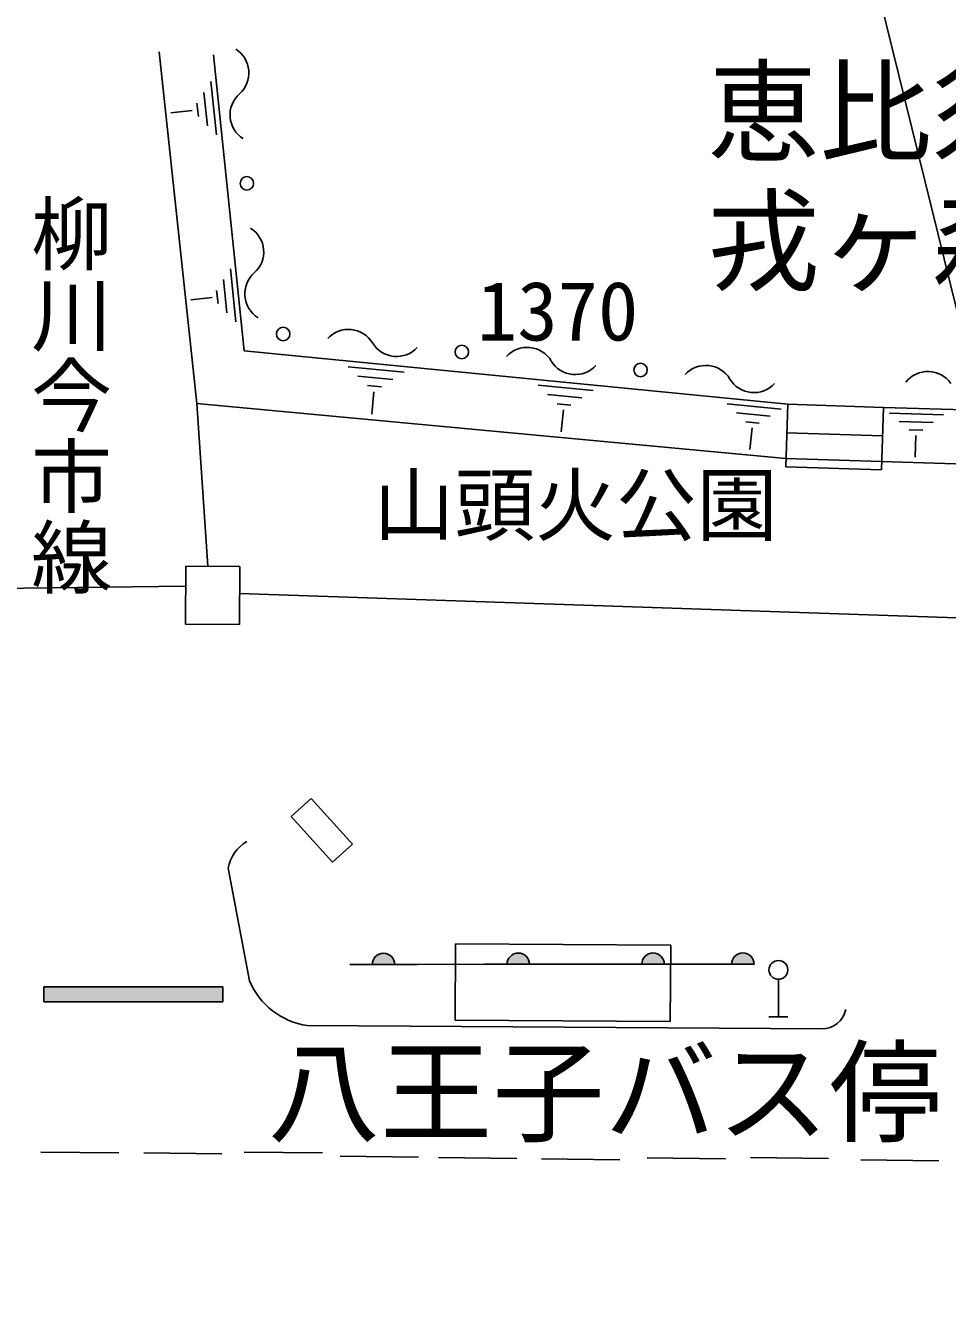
# Model space of a CAD drawing. Units: millimetres, scale not verified. Extents: x -55602354 to 84056675, y -218924267 to 380000.
# Drawn here: x 260830 to 281349, y 276534 to 305260 of the extents above; entities that cross this region are included whole.
import ezdxf
from ezdxf.enums import TextEntityAlignment as Align

# ---------------------------------------------------------------- set-up
doc = ezdxf.new("R2010")
doc.units = ezdxf.units.MM
doc.header["$LTSCALE"] = 1000
doc.linetypes.add('DASHED', pattern=[7.5, 6, -1.5])
for name, color, linetype, lineweight in [('M-BGD', 7, 'Continuous', 25), ('M-BGD-EXST', 7, 'Continuous', 25), ('M-STR-STRC', 7, 'Continuous', 25)]:
    doc.layers.add(name, color=color, linetype=linetype, lineweight=lineweight)
doc.layers.add('M-BMK-HTXT', color=7, linetype='Continuous')
doc.styles.add('@ＭＳ ゴシック', font='')
doc.styles.add('ＭＳ ゴシック', font='')
doc.styles.get('@ＭＳ ゴシック').set_extended_font_data('@MS Gothic')
doc.styles.get('ＭＳ ゴシック').set_extended_font_data('MS Gothic')

msp = doc.modelspace()

# ---------------------------------------------------------------- hatches: boundary and pattern name
at = {"layer": 'M-BGD'}
for points in [[(268548, 284365), (269048, 284365), (269048, 284370), (269048, 284374), (269048, 284378), (269048, 284383), (269047, 284387), (269047, 284391), (269047, 284396), (269046, 284400), (269045, 284404), (269045, 284409), (269044, 284413), (269043, 284417), (269042, 284422), (269041, 284426), (269040, 284430), (269039, 284434), (269037, 284438), (269036, 284443), (269035, 284447), (269033, 284451), (269032, 284455), (269030, 284459), (269028, 284463), (269027, 284467), (269025, 284471), (269023, 284475), (269021, 284479), (269019, 284483), (269017, 284486), (269015, 284490), (269013, 284494), (269010, 284498), (269008, 284501), (269006, 284505), (269003, 284509), (269001, 284512), (268998, 284516), (268995, 284519), (268993, 284523), (268990, 284526), (268987, 284529), (268984, 284533), (268981, 284536), (268978, 284539), (268975, 284542), (268972, 284545), (268969, 284548), (268966, 284551), (268962, 284554), (268959, 284557), (268956, 284560), (268952, 284562), (268949, 284565), (268945, 284567), (268942, 284570), (268938, 284572), (268934, 284575), (268931, 284577), (268927, 284579), (268923, 284582), (268919, 284584), (268916, 284586), (268912, 284588), (268908, 284590), (268904, 284592), (268900, 284594), (268896, 284595), (268892, 284597), (268888, 284599), (268884, 284600), (268880, 284602), (268875, 284603), (268871, 284604), (268867, 284605), (268863, 284607), (268859, 284608), (268854, 284609), (268850, 284610), (268846, 284611), (268842, 284611), (268837, 284612), (268833, 284613), (268829, 284613), (268824, 284614), (268820, 284614), (268816, 284614), (268811, 284615), (268807, 284615), (268803, 284615), (268798, 284615), (268794, 284615), (268789, 284615), (268785, 284615), (268781, 284614), (268776, 284614), (268772, 284614), (268768, 284613), (268763, 284613), (268759, 284612), (268755, 284611), (268751, 284610), (268746, 284610), (268742, 284609), (268738, 284608), (268734, 284607), (268729, 284605), (268725, 284604), (268721, 284603), (268717, 284601), (268713, 284600), (268709, 284598), (268705, 284597), (268701, 284595), (268697, 284593), (268693, 284592), (268689, 284590), (268685, 284588), (268681, 284586), (268677, 284584), (268673, 284581), (268669, 284579), (268666, 284577), (268662, 284575), (268658, 284572), (268655, 284570), (268651, 284567), (268648, 284565), (268644, 284562), (268641, 284559), (268638, 284556), (268634, 284554), (268631, 284551), (268628, 284548), (268625, 284545), (268621, 284542), (268618, 284539), (268615, 284535), (268612, 284532), (268610, 284529), (268607, 284526), (268604, 284522), (268601, 284519), (268599, 284515), (268596, 284512), (268594, 284508), (268591, 284505), (268589, 284501), (268586, 284497), (268584, 284494), (268582, 284490), (268580, 284486), (268578, 284482), (268576, 284478), (268574, 284474), (268572, 284471), (268570, 284467), (268568, 284463), (268567, 284459), (268565, 284454), (268563, 284450), (268562, 284446), (268561, 284442), (268559, 284438), (268558, 284434), (268557, 284430), (268556, 284425), (268555, 284421), (268554, 284417), (268553, 284413), (268552, 284408), (268551, 284404), (268551, 284400), (268550, 284395), (268550, 284391), (268549, 284387), (268549, 284382), (268549, 284378), (268549, 284374), (268548, 284369)], [(271548, 284368), (272048, 284368), (272048, 284372), (272048, 284377), (272048, 284381), (272048, 284385), (272047, 284390), (272047, 284394), (272047, 284398), (272046, 284403), (272045, 284407), (272045, 284411), (272044, 284416), (272043, 284420), (272042, 284424), (272041, 284428), (272040, 284433), (272039, 284437), (272037, 284441), (272036, 284445), (272035, 284449), (272033, 284453), (272032, 284458), (272030, 284462), (272028, 284466), (272027, 284470), (272025, 284474), (272023, 284478), (272021, 284481), (272019, 284485), (272017, 284489), (272015, 284493), (272013, 284497), (272010, 284500), (272008, 284504), (272006, 284508), (272003, 284511), (272001, 284515), (271998, 284518), (271995, 284522), (271993, 284525), (271990, 284529), (271987, 284532), (271984, 284535), (271981, 284538), (271978, 284542), (271975, 284545), (271972, 284548), (271969, 284551), (271966, 284554), (271962, 284557), (271959, 284559), (271956, 284562), (271952, 284565), (271949, 284568), (271945, 284570), (271942, 284573), (271938, 284575), (271934, 284578), (271931, 284580), (271927, 284582), (271923, 284584), (271919, 284587), (271916, 284589), (271912, 284591), (271908, 284593), (271904, 284594), (271900, 284596), (271896, 284598), (271892, 284600), (271888, 284601), (271884, 284603), (271880, 284604), (271875, 284606), (271871, 284607), (271867, 284608), (271863, 284609), (271859, 284610), (271854, 284611), (271850, 284612), (271846, 284613), (271842, 284614), (271837, 284615), (271833, 284615), (271829, 284616), (271824, 284616), (271820, 284617), (271816, 284617), (271811, 284617), (271807, 284618), (271803, 284618), (271798, 284618), (271794, 284618), (271789, 284618), (271785, 284617), (271781, 284617), (271776, 284617), (271772, 284616), (271768, 284616), (271763, 284615), (271759, 284615), (271755, 284614), (271751, 284613), (271746, 284612), (271742, 284611), (271738, 284610), (271734, 284609), (271729, 284608), (271725, 284607), (271721, 284605), (271717, 284604), (271713, 284603), (271709, 284601), (271705, 284599), (271701, 284598), (271697, 284596), (271693, 284594), (271689, 284592), (271685, 284590), (271681, 284588), (271677, 284586), (271673, 284584), (271669, 284582), (271666, 284580), (271662, 284577), (271658, 284575), (271655, 284572), (271651, 284570), (271648, 284567), (271644, 284565), (271641, 284562), (271638, 284559), (271634, 284556), (271631, 284553), (271628, 284550), (271625, 284547), (271621, 284544), (271618, 284541), (271615, 284538), (271612, 284535), (271610, 284532), (271607, 284528), (271604, 284525), (271601, 284521), (271599, 284518), (271596, 284515), (271594, 284511), (271591, 284507), (271589, 284504), (271586, 284500), (271584, 284496), (271582, 284493), (271580, 284489), (271578, 284485), (271576, 284481), (271574, 284477), (271572, 284473), (271570, 284469), (271568, 284465), (271567, 284461), (271565, 284457), (271563, 284453), (271562, 284449), (271561, 284445), (271559, 284441), (271558, 284436), (271557, 284432), (271556, 284428), (271555, 284424), (271554, 284420), (271553, 284415), (271552, 284411), (271551, 284407), (271551, 284402), (271550, 284398), (271550, 284394), (271549, 284389), (271549, 284385), (271549, 284381), (271549, 284376), (271548, 284372)], [(274548, 284370), (275048, 284371), (275048, 284375), (275048, 284379), (275048, 284384), (275048, 284388), (275047, 284392), (275047, 284397), (275047, 284401), (275046, 284405), (275045, 284410), (275045, 284414), (275044, 284418), (275043, 284423), (275042, 284427), (275041, 284431), (275040, 284435), (275039, 284440), (275037, 284444), (275036, 284448), (275035, 284452), (275033, 284456), (275032, 284460), (275030, 284464), (275028, 284468), (275027, 284472), (275025, 284476), (275023, 284480), (275021, 284484), (275019, 284488), (275017, 284492), (275015, 284496), (275013, 284499), (275010, 284503), (275008, 284507), (275006, 284510), (275003, 284514), (275001, 284518), (274998, 284521), (274995, 284525), (274993, 284528), (274990, 284531), (274987, 284535), (274984, 284538), (274981, 284541), (274978, 284544), (274975, 284547), (274972, 284550), (274969, 284553), (274966, 284556), (274962, 284559), (274959, 284562), (274956, 284565), (274952, 284568), (274949, 284570), (274945, 284573), (274942, 284575), (274938, 284578), (274934, 284580), (274931, 284583), (274927, 284585), (274923, 284587), (274919, 284589), (274916, 284591), (274912, 284593), (274908, 284595), (274904, 284597), (274900, 284599), (274896, 284601), (274892, 284602), (274888, 284604), (274884, 284605), (274880, 284607), (274875, 284608), (274871, 284610), (274867, 284611), (274863, 284612), (274859, 284613), (274854, 284614), (274850, 284615), (274846, 284616), (274842, 284617), (274837, 284617), (274833, 284618), (274829, 284619), (274824, 284619), (274820, 284619), (274816, 284620), (274811, 284620), (274807, 284620), (274803, 284620), (274798, 284620), (274794, 284620), (274789, 284620), (274785, 284620), (274781, 284620), (274776, 284619), (274772, 284619), (274768, 284619), (274763, 284618), (274759, 284617), (274755, 284617), (274751, 284616), (274746, 284615), (274742, 284614), (274738, 284613), (274734, 284612), (274729, 284611), (274725, 284609), (274721, 284608), (274717, 284607), (274713, 284605), (274709, 284604), (274705, 284602), (274701, 284600), (274697, 284599), (274693, 284597), (274689, 284595), (274685, 284593), (274681, 284591), (274677, 284589), (274673, 284587), (274669, 284585), (274666, 284582), (274662, 284580), (274658, 284578), (274655, 284575), (274651, 284573), (274648, 284570), (274644, 284567), (274641, 284565), (274638, 284562), (274634, 284559), (274631, 284556), (274628, 284553), (274625, 284550), (274621, 284547), (274618, 284544), (274615, 284541), (274612, 284538), (274610, 284534), (274607, 284531), (274604, 284528), (274601, 284524), (274599, 284521), (274596, 284517), (274594, 284514), (274591, 284510), (274589, 284506), (274586, 284503), (274584, 284499), (274582, 284495), (274580, 284491), (274578, 284488), (274576, 284484), (274574, 284480), (274572, 284476), (274570, 284472), (274568, 284468), (274567, 284464), (274565, 284460), (274563, 284456), (274562, 284452), (274561, 284447), (274559, 284443), (274558, 284439), (274557, 284435), (274556, 284431), (274555, 284426), (274554, 284422), (274553, 284418), (274552, 284414), (274551, 284409), (274551, 284405), (274550, 284401), (274550, 284396), (274549, 284392), (274549, 284388), (274549, 284383), (274549, 284379), (274548, 284375)], [(276548, 284370), (277048, 284370), (277048, 284375), (277048, 284379), (277048, 284383), (277048, 284388), (277047, 284392), (277047, 284396), (277047, 284401), (277046, 284405), (277045, 284409), (277045, 284414), (277044, 284418), (277043, 284422), (277042, 284426), (277041, 284431), (277040, 284435), (277039, 284439), (277037, 284443), (277036, 284447), (277035, 284452), (277033, 284456), (277032, 284460), (277030, 284464), (277028, 284468), (277027, 284472), (277025, 284476), (277023, 284480), (277021, 284484), (277019, 284488), (277017, 284491), (277015, 284495), (277013, 284499), (277010, 284503), (277008, 284506), (277006, 284510), (277003, 284514), (277001, 284517), (276998, 284521), (276995, 284524), (276993, 284528), (276990, 284531), (276987, 284534), (276984, 284537), (276981, 284541), (276978, 284544), (276975, 284547), (276972, 284550), (276969, 284553), (276966, 284556), (276962, 284559), (276959, 284562), (276956, 284564), (276952, 284567), (276949, 284570), (276945, 284572), (276942, 284575), (276938, 284577), (276934, 284580), (276931, 284582), (276927, 284584), (276923, 284587), (276919, 284589), (276916, 284591), (276912, 284593), (276908, 284595), (276904, 284597), (276900, 284598), (276896, 284600), (276892, 284602), (276888, 284603), (276884, 284605), (276880, 284606), (276875, 284608), (276871, 284609), (276867, 284610), (276863, 284612), (276859, 284613), (276854, 284614), (276850, 284615), (276846, 284615), (276842, 284616), (276837, 284617), (276833, 284618), (276829, 284618), (276824, 284619), (276820, 284619), (276816, 284619), (276811, 284620), (276807, 284620), (276803, 284620), (276798, 284620), (276794, 284620), (276789, 284620), (276785, 284620), (276781, 284619), (276776, 284619), (276772, 284619), (276768, 284618), (276763, 284618), (276759, 284617), (276755, 284616), (276751, 284615), (276746, 284614), (276742, 284614), (276738, 284613), (276734, 284611), (276729, 284610), (276725, 284609), (276721, 284608), (276717, 284606), (276713, 284605), (276709, 284603), (276705, 284602), (276701, 284600), (276697, 284598), (276693, 284596), (276689, 284595), (276685, 284593), (276681, 284591), (276677, 284589), (276673, 284586), (276669, 284584), (276666, 284582), (276662, 284580), (276658, 284577), (276655, 284575), (276651, 284572), (276648, 284570), (276644, 284567), (276641, 284564), (276638, 284561), (276634, 284559), (276631, 284556), (276628, 284553), (276625, 284550), (276622, 284547), (276618, 284544), (276615, 284540), (276613, 284537), (276610, 284534), (276607, 284531), (276604, 284527), (276601, 284524), (276599, 284520), (276596, 284517), (276594, 284513), (276591, 284510), (276589, 284506), (276586, 284502), (276584, 284499), (276582, 284495), (276580, 284491), (276578, 284487), (276576, 284483), (276574, 284479), (276572, 284475), (276570, 284471), (276568, 284467), (276567, 284463), (276565, 284459), (276563, 284455), (276562, 284451), (276561, 284447), (276559, 284443), (276558, 284439), (276557, 284434), (276556, 284430), (276555, 284426), (276554, 284422), (276553, 284417), (276552, 284413), (276551, 284409), (276551, 284405), (276550, 284400), (276550, 284396), (276549, 284392), (276549, 284387), (276549, 284383), (276549, 284379), (276548, 284374)]]:
    msp.add_hatch(color=256, dxfattribs=at).paths.add_polyline_path(points)
at = {"layer": 'M-STR-STRC'}
for points in [[(-55594916, -215317041, 1), (-55594610, -215317070, 1), (-55594305, -215317098, 1), (-55580797, -215307366, 0.41421), (-55580889, -215307431, 0.41421), (-55580745, -215307064, 0.41421), (-55580837, -215307129, 0.41421), (-55580692, -215306761, 0.41421), (-55580785, -215306827, 0.41421), (-55566345, -215305448, 1), (-55566384, -215305752, 1), (-55566423, -215306056, 1), (-55597548, -215332337, 0.41421), (-55597635, -215332409, 0.41421), (-55597517, -215332032, 0.41421), (-55597604, -215332103, 0.41421), (-55597486, -215331727, 0.41421), (-55597573, -215331798, 0.41421), (-55585677, -215342470, 0.41421), (-55585743, -215342562, 0.41421), (-55585726, -215342167, 0.41421), (-55585792, -215342259, 0.41421), (-55585774, -215341865, 0.41421), (-55585841, -215341956, 0.41421), (-55571762, -215344566, 1), (-55571732, -215344261, 1), (-55571703, -215343956, 1), (-55559075, -215335789, 1), (-55559380, -215335758, 1), (-55559685, -215335727, 1), (-55555688, -215322973, 1), (-55555727, -215323277, 1), (-55555767, -215323581, 1), (-55393271, -215354691, 1), (-55393233, -215354387, 1), (-55393196, -215354083, 1), (-55410449, -215351682, 1), (-55410411, -215351378, 1), (-55410374, -215351073, 1), (-55407336, -215338454, 1), (-55407557, -215338427, 1), (-55407777, -215338399, 1), (-55271677, -215370690, 1), (-55271982, -215370659, 1), (-55272287, -215370628, 1), (-55266346, -215358322, 1), (-55266377, -215358627, 1), (-55266407, -215358932, 1), (-55289179, -215367259, 1), (-55289140, -215366955, 1), (-55289100, -215366651, 1), (571140, 349427, -0.39598), (571140, 349427), (571140, 348155), (571851, 348154), (573112, 350484, 0.38568), (573112, 350484)], [(265220, 283531), (265220, 283868), (261231, 283868), (261231, 283531)]]:
    msp.add_hatch(color=256, dxfattribs=at).paths.add_polyline_path(points)

# ---------------------------------------------------------------- linework, layer by layer
at = {"layer": 'M-BGD'}
for p, q in [((264636, 296851), (263799, 304680)), ((265010, 304614), (265696, 298024)), ((265075, 302831), (264952, 304019)), ((264874, 303035), (264797, 303778)), ((264539, 303376), (264064, 303326)), ((264673, 303240), (264642, 303536)), ((265510, 298672), (265387, 299848)), ((265111, 299076), (265080, 299370)), ((265310, 298874), (265234, 299609)), ((264978, 299211), (264508, 299162)), ((265696, 298024), (277799, 296836)), ((269254, 297549), (268009, 297671)), ((269002, 297385), (268224, 297462)), ((268750, 297221), (268439, 297252)), ((268582, 297112), (268533, 296614)), ((273463, 297138), (272240, 297258)), ((273216, 296977), (272451, 297052)), ((277759, 295630), (264636, 296851)), ((264636, 296851), (264885, 293227)), ((272968, 296816), (272663, 296846)), ((277652, 296729), (276449, 296847)), ((277753, 295442), (277799, 296836)), ((277799, 296836), (279930, 296765)), ((279930, 296765), (279883, 295372)), ((279930, 296765), (294348, 296314)), ((272803, 296709), (272755, 296219)), ((277409, 296571), (276657, 296645)), ((281270, 296603), (280063, 296640)), ((277165, 296413), (276865, 296442)), ((277003, 296307), (276956, 295826)), ((277778, 296202), (279909, 296132)), ((281038, 296429), (280283, 296452)), ((280806, 296255), (280504, 296264)), ((280651, 296139), (280636, 295656)), ((277759, 295630), (279890, 295559)), ((277753, 295442), (279883, 295372)), ((279890, 295559), (294162, 295094)), ((264387, 291941), (264393, 293230)), ((264393, 293230), (265596, 293224)), ((265596, 293224), (265590, 291935)), ((259228, 292725), (264391, 292787)), ((265593, 292620), (283825, 292006)), ((265590, 291935), (264387, 291941)), ((266739, 287657), (267183, 288060)), ((267183, 288060), (268108, 287042)), ((266739, 287657), (267664, 286639)), ((267664, 286639), (268108, 287042)), ((265339, 286507), (265813, 283998)), ((269548, 284366), (268048, 284364)), ((271048, 284367), (269548, 284366)), ((272548, 284368), (271048, 284367)), ((274048, 284370), (272548, 284368)), ((275548, 284371), (274048, 284370)), ((277048, 284372), (275548, 284371)), ((267098, 283003), (278558, 282927))]:
    msp.add_line(p, q, dxfattribs=at)
at = {"layer": 'M-BGD', "linetype": 'DASHED'}
for p, q in [((270393, 283125), (270403, 284825)), ((270403, 284825), (275192, 284795)), ((275192, 284795), (275181, 283095)), ((270393, 283125), (275181, 283095))]:
    msp.add_line(p, q, dxfattribs=at)
at = {"layer": 'M-BGD'}
for centre in [(265754, 301752), (266562, 298400), (270541, 297999), (274521, 297598)]:
    msp.add_circle(centre, 150, dxfattribs=at)
for centre, radius, start, end in [((265173, 304212), 625, 311.6091, 57.8693), ((266003, 303277), 625, 131.6091, 237.8693), ((265504, 300226), 625, 311.6091, 57.8693), ((266334, 299291), 625, 131.6091, 237.8693), ((268016, 297877), 625, 31.1116, 137.3718), ((269087, 298523), 625, 211.1116, 317.3718), ((271996, 297476), 625, 31.1116, 137.3718), ((273067, 298121), 625, 211.1116, 317.3718), ((275976, 297074), 625, 31.1116, 137.3718), ((277046, 297720), 625, 211.1116, 317.3718), ((280917, 296938), 625, 34.9948, 141.255), ((266203, 286350), 879, 120.9113, 169.6988), ((268798, 284365), 250, 0.0508, 180.0508), ((271798, 284368), 250, 0.0508, 180.0508), ((274798, 284370), 250, 0.0508, 180.0508), ((276798, 284370), 250, 0.0508, 180.0508), ((267348, 284653), 1669, 203.1289, 261.4051), ((278563, 283463), 536, 269.42, 349.2348)]:
    msp.add_arc(centre, radius, start, end, dxfattribs=at)
at = {"layer": 'M-BGD-EXST'}
for p, q in [((277590, 284034), (277590, 283198)), ((277800, 283198), (277381, 283198))]:
    msp.add_line(p, q, dxfattribs=at)
msp.add_circle((277590, 284243), 209, dxfattribs=at)
at = {"layer": 'M-STR-STRC'}
for p, q in [((285065, 284689), (277021, 317383)), ((261231, 283868), (265220, 283868)), ((261231, 283531), (261231, 283868)), ((265220, 283868), (265220, 283531)), ((261231, 283531), (265220, 283531)), ((261164, 280187), (262904, 280168)), ((263458, 280168), (265198, 280149)), ((265695, 280187), (267435, 280168)), ((267833, 280095), (269573, 280076)), ((270024, 280063), (271764, 280044)), ((272317, 280037), (274057, 280018)), ((274669, 280056), (276409, 280037)), ((276969, 280063), (278709, 280044)), ((279426, 280014), (281166, 279995))]:
    msp.add_line(p, q, dxfattribs=at)

# ---------------------------------------------------------------- texts
at = {"layer": 'M-BMK-HTXT', "style": 'ＭＳ ゴシック'}
for s, height, p in [('恵比須神社', 1833, (276004, 301879)), ('戎ヶ森公園', 1833, (276013, 299005)), ('1370', 1320, (270879, 297857)), ('山頭火公園', 1320, (268571, 293542)), ('八王子バス停', 1833, (266219, 280058))]:
    msp.add_text(s, height=height, dxfattribs=at).set_placement(p, align=Align.BOTTOM_LEFT)
at = {"layer": 'M-BMK-HTXT', "style": '@ＭＳ ゴシック'}
msp.add_text('柳川今市線', height=1320, rotation=270, dxfattribs=at).set_placement((260771, 301546), align=Align.BOTTOM_LEFT)

doc.saveas('drawing.dxf')
